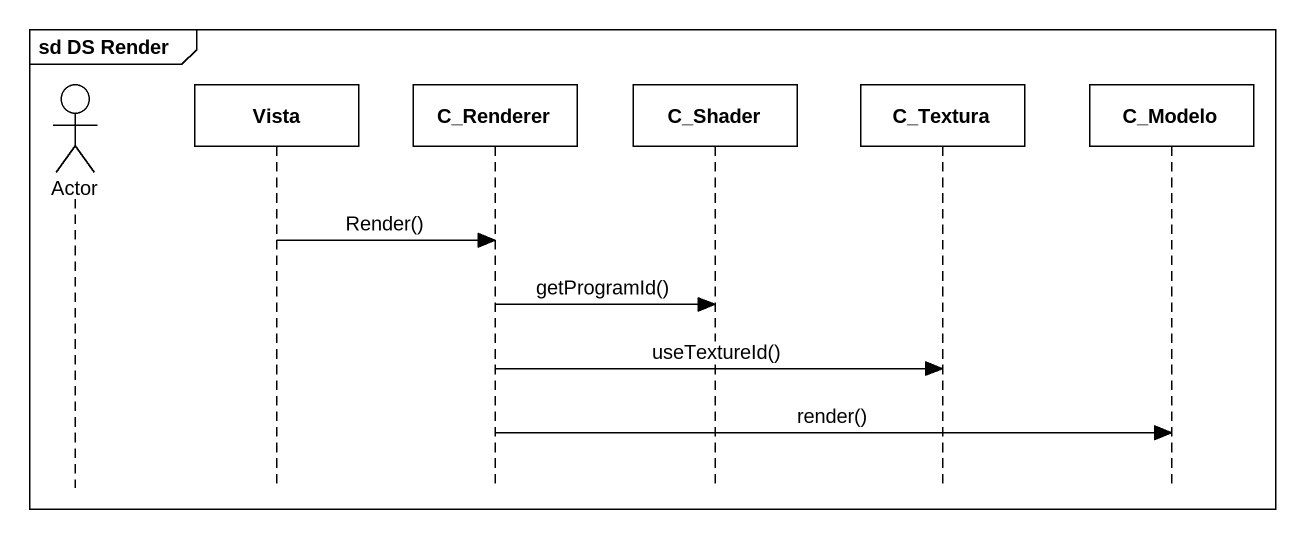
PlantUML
@startuml
mainframe sd DS Render
hide footbox
actor "Actor" as Actor_
participant Vista
participant C_Renderer
participant C_Shader
participant C_Textura
participant C_Modelo

Vista -> C_Renderer : Render()
C_Renderer -> C_Shader : getProgramId()
C_Renderer -> C_Textura : useTextureId()
C_Renderer -> C_Modelo : render()
@enduml
